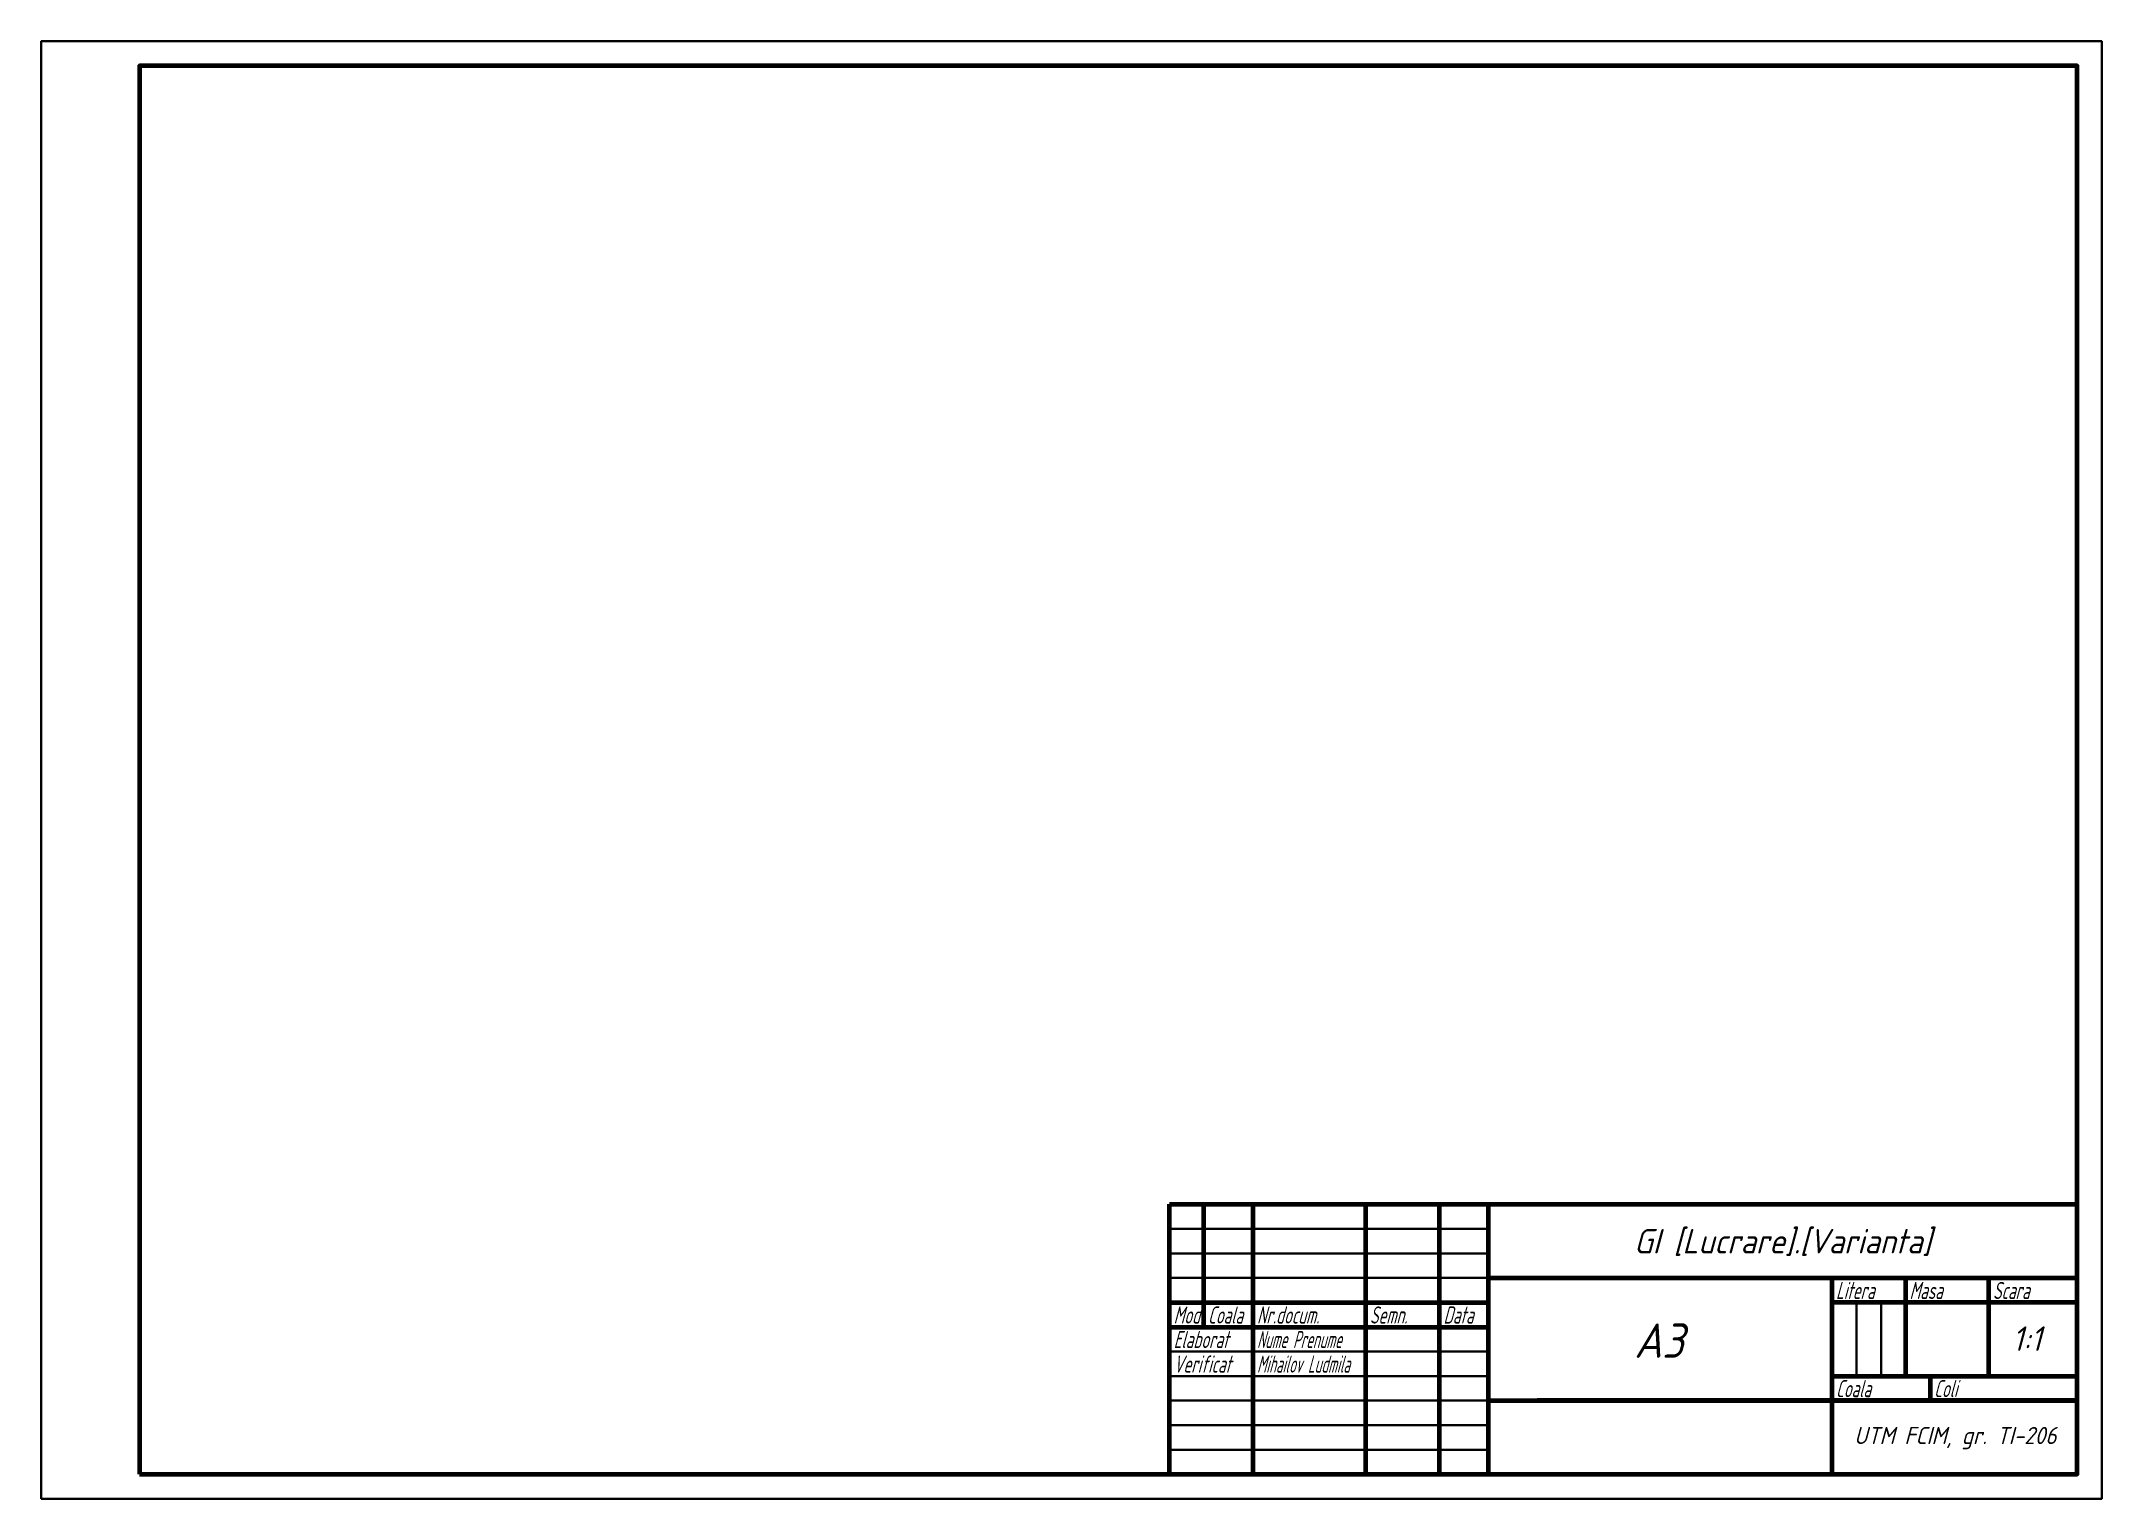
# Model space of a CAD drawing. Header units: millimetres. Extents: x 0 to 420, y 0 to 297.
import ezdxf
from ezdxf.enums import TextEntityAlignment as Align

# ---------------------------------------------------------------- set-up
doc = ezdxf.new("R2010")
doc.units = ezdxf.units.MM
for name, color, linetype, lineweight in [('Contur', 10, 'Continuous', 70), ('Subtire', 50, 'Continuous', 35), ('text3.5', 21, 'Continuous', 35), ('text5', 221, 'Continuous', 50), ('text7', 130, 'Continuous', 70)]:
    doc.layers.add(name, color=color, linetype=linetype, lineweight=lineweight)
doc.styles.get("Standard").update_dxf_attribs({"font": 'isocp.shx', "oblique": 15})

msp = doc.modelspace()

# ---------------------------------------------------------------- linework, layer by layer
at = {"layer": 'Contur'}
for p, q in [((230, 5), (230, 60)), ((230, 5), (230, 60)), ((230, 60), (415, 60)), ((230, 5), (230, 60)), ((237, 35), (237, 60)), ((247, 5), (247, 60)), ((247, 5), (247, 60)), ((270, 5), (270, 60)), ((270, 5), (270, 60)), ((285, 5), (285, 60)), ((295, 5), (295, 60)), ((295, 45), (415, 45)), ((365, 45), (365, 5)), ((380, 45), (380, 25)), ((397, 25), (397, 45)), ((415, 45), (415, 45)), ((415, 45), (415, 45)), ((230, 40), (295, 40)), ((415, 40), (365, 40)), ((230, 35), (295, 35)), ((365, 25), (415, 25)), ((385, 25), (385, 20)), ((295, 20), (415, 20)), ((415, 20), (304.9, 20))]:
    msp.add_line(p, q, dxfattribs=at)
msp.add_lwpolyline([(20, 5), (415, 5), (415, 292), (20, 292)], close=True, dxfattribs=at)
at = {"layer": 'Subtire'}
for p, q in [((230, 55), (295, 55)), ((230, 50), (295, 50)), ((230, 45), (295, 45)), ((370, 40), (370, 25)), ((375, 40), (375, 25)), ((230, 30), (295, 30)), ((230, 25), (295, 25)), ((230, 20), (295, 20)), ((230, 15), (295, 15)), ((230, 10), (295, 10))]:
    msp.add_line(p, q, dxfattribs=at)
msp.add_lwpolyline([(0, 0), (420, 0), (420, 297), (0, 297)], close=True, dxfattribs=at)

# ---------------------------------------------------------------- texts
at = {"layer": 'text3.5', "oblique": 15}
msp.add_text('UTM FCIM, gr. TI-206', height=3.5, dxfattribs=at).set_placement((390.14, 12.37), align=Align.MIDDLE)
at = {"layer": 'text3.5', "char_height": 3.5, "attachment_point": 1}
for s, width, insert in [('{\\Fisocp|c238;\\W0.7;Litera}', 4.3941, (365.81, 44.2)), ('{\\Fisocp|c238;\\W0.7;Masa}', 4.3941, (380.81, 44.2)), ('{\\Fisocp|c238;\\W0.7;Scara}', 4.3941, (397.81, 44.2)), ('{\\Fisocp|c238;\\W0.7;Mod.}', 4.3941, (230.81, 39.2)), ('{\\Fisocp|c238;\\W0.7;Coala}', 4.3941, (237.81, 39.2)), ('{\\Fisocp|c238;\\W0.7;Nr.docum.}', 4.3941, (247.81, 39.2)), ('{\\Fisocp|c238;\\W0.7;Semn.}', 4.3941, (270.81, 39.2)), ('{\\Fisocp|c238;\\W0.7;Data}', 4.3941, (285.81, 39.2)), ('{\\Fisocp|c238;\\W0.7;Elaborat}', 4.3941, (230.81, 34.2)), ('{\\W0.6;Nume Prenume}', 22.189, (247.81, 34.2)), ('{\\Fisocp|c238;\\W0.7;Verificat}', 4.3941, (230.81, 29.2)), ('{\\Fisocp|c238;\\W0.6;Mihailov Ludmila}', 22.189, (247.81, 29.2)), ('{\\Fisocp|c238;\\W0.7;Coala}', 4.3941, (365.81, 24.2)), ('{\\Fisocp|c238;\\W0.7;Coli}', 4.3941, (385.81, 24.2))]:
    msp.add_mtext_dynamic_manual_height_columns(s, width=width, gutter_width=12.5, heights=[0], dxfattribs=dict(at, insert=insert))
at = {"layer": 'text5', "oblique": 15}
for s, p in [('GI [Lucrare].[Varianta]', (354.92, 52.48)), ('1:1', (404.73, 32.63))]:
    msp.add_text(s, height=5, dxfattribs=at).set_placement(p, align=Align.MIDDLE)
at = {"layer": 'text7', "oblique": 15}
msp.add_text('A3', height=7, dxfattribs=at).set_placement((329.74, 32.23), align=Align.MIDDLE)

doc.saveas('drawing.dxf')
